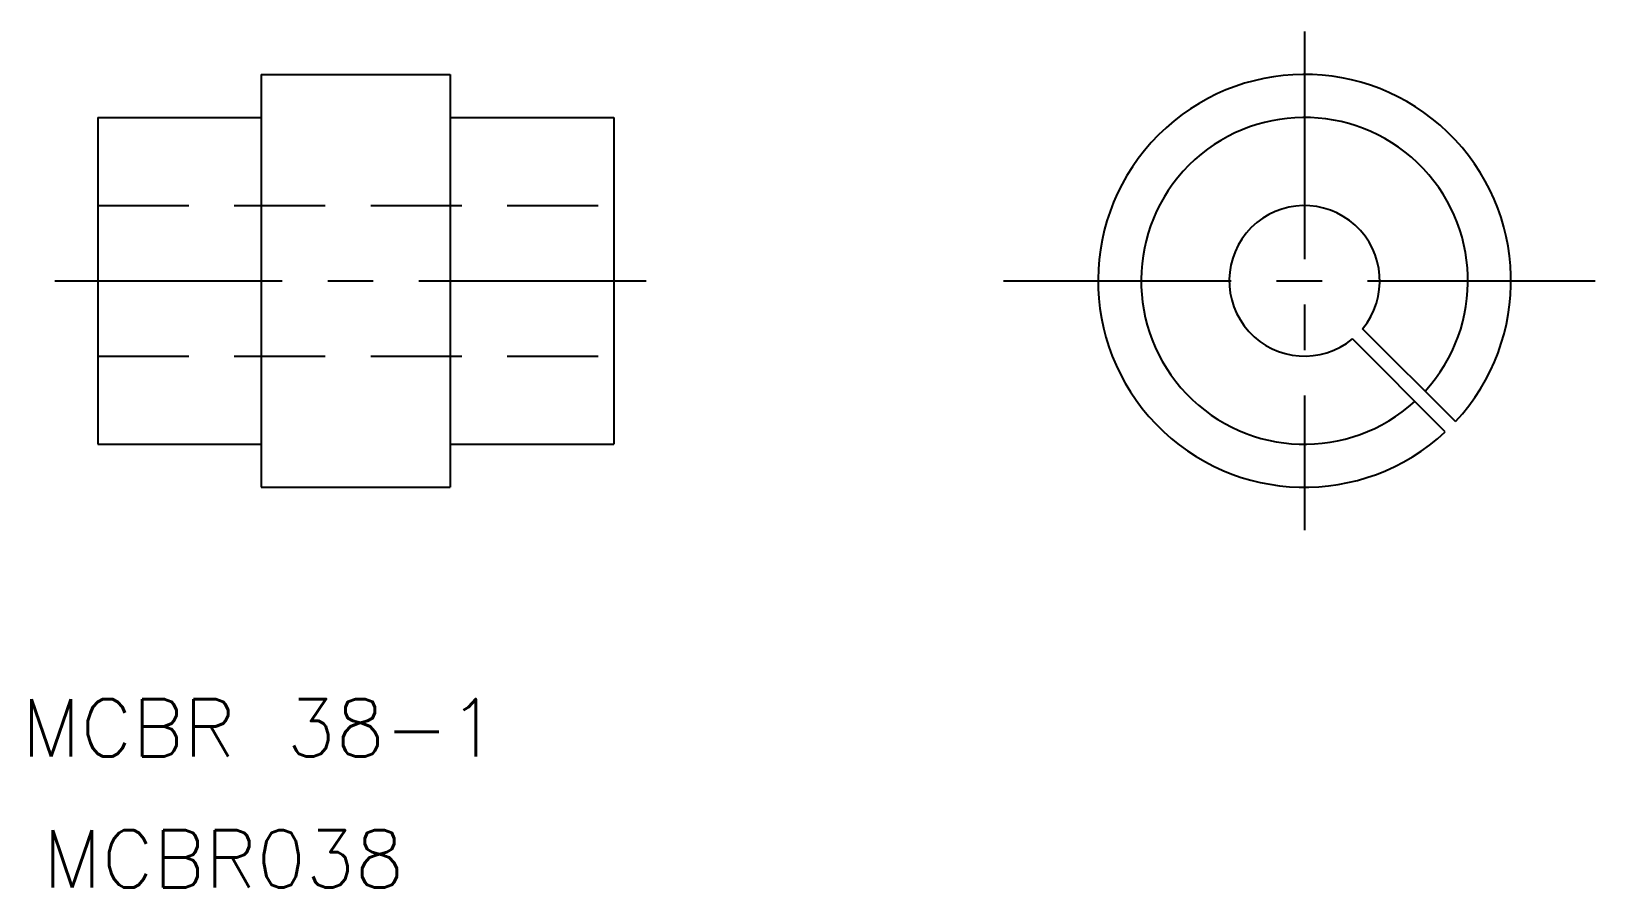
# Model space of a CAD drawing. Extents: x 69 to 178, y 132 to 192.
import ezdxf
from ezdxf.enums import TextEntityAlignment as Align

# ---------------------------------------------------------------- set-up
doc = ezdxf.new("R2010")
doc.units = 0
doc.header["$LTSCALE"] = 0.5
doc.linetypes.add('CENTER', pattern=[50.8, 31.75, -6.35, 6.35, -6.35])
doc.linetypes.add('DASHED', pattern=[19.05, 12.7, -6.35])
doc.layers.get('0').update_dxf_attribs({"linetype": 'CONTINUOUS'})
doc.layers.add('CENTER', color=1, linetype='CENTER')
doc.layers.add('NOTE', color=9, linetype='CONTINUOUS')
doc.styles.get("Standard").update_dxf_attribs({"font": 'txt.shx'})

msp = doc.modelspace()

# ---------------------------------------------------------------- linework, layer by layer
for p, q in [((84.635275, 188.820915), (84.635275, 160.020915)), ((84.635275, 188.820915), (97.835275, 188.820915)), ((87.935275, 188.820915), (87.935275, 188.821015)), ((91.235275, 188.820915), (91.235375, 188.820915)), ((97.835275, 188.820915), (97.835275, 160.020915)), ((73.235275, 185.820915), (84.635275, 185.820915)), ((73.235275, 185.820915), (73.235275, 163.020915)), ((97.835275, 185.820915), (109.235275, 185.820915)), ((109.235275, 185.820915), (109.235275, 163.020915)), ((167.254337, 163.891165), (160.773574, 170.371926)), ((167.961444, 164.598272), (161.480682, 171.079033)), ((73.235275, 163.020915), (84.635275, 163.020915)), ((97.835275, 163.020915), (109.235275, 163.020915)), ((84.635275, 160.020915), (97.835275, 160.020915))]:
    msp.add_line(p, q)
at = {"color": 3, "linetype": 'DASHED'}
for p, q in [((73.235275, 179.670915), (109.235275, 179.670915)), ((73.235275, 169.170915), (109.235275, 169.170915))]:
    msp.add_line(p, q, dxfattribs=at)
for radius, start, end in [(14.4, 316.98984, 313.01017), (11.4, 317.51378, 312.48621), (5.25, 320.46502, 309.53497)]:
    msp.add_arc((157.431694, 174.420915), radius, start, end)
at = {"layer": 'CENTER'}
for p, q in [((157.431694, 191.820915), (157.431694, 157.020915)), ((70.235275, 174.420915), (112.235275, 174.420915)), ((136.431692, 174.420915), (178.431694, 174.420915))]:
    msp.add_line(p, q, dxfattribs=at)

# ---------------------------------------------------------------- texts
at = {"layer": 'NOTE'}
for s, p in [('MCBR 38-1', (84.542487, 140.039226)), ('MCBR038', (82.009153, 130.892179))]:
    msp.add_text(s, height=4, dxfattribs=at).set_placement(p, align=Align.BOTTOM_CENTER)

doc.saveas('drawing.dxf')
